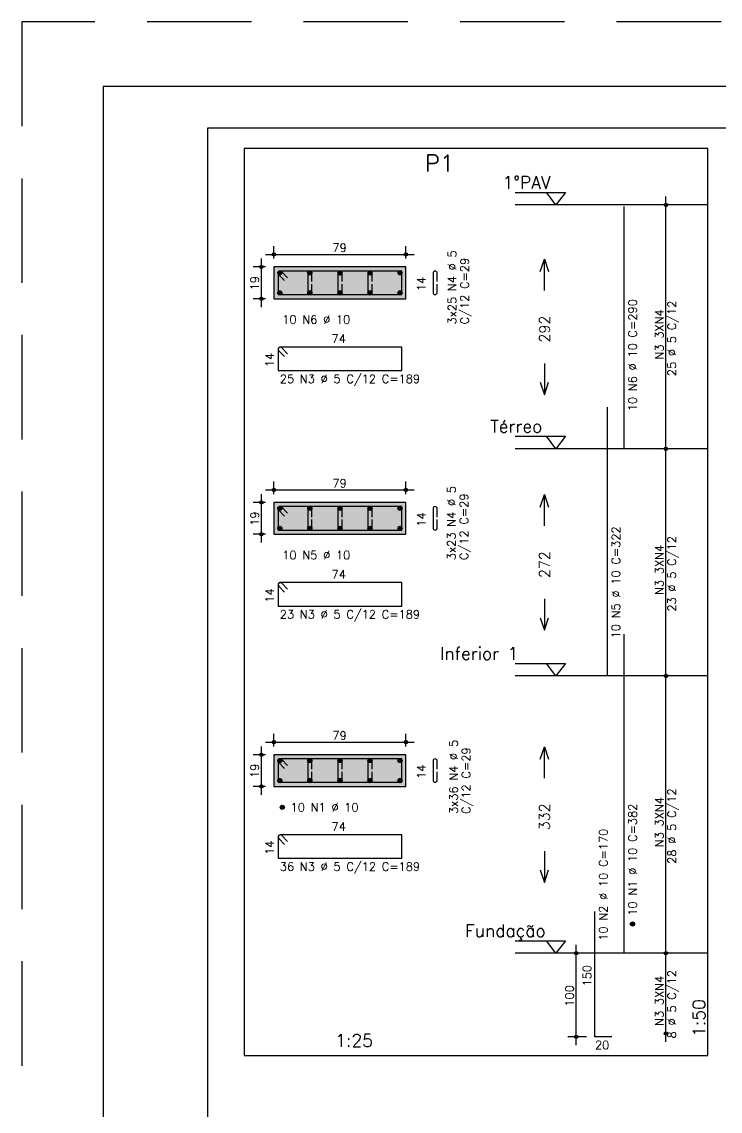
# Model space of a CAD drawing. Extents: x -1.9 to 86, y -1.2 to 61.3.
# Drawn here: x -1.95 to 14.78, y 35.22 to 61.31 of the extents above; entities that cross this region are included whole.
import ezdxf

# ---------------------------------------------------------------- set-up
doc = ezdxf.new("R2010")
doc.units = 0
doc.header["$MEASUREMENT"] = 0
doc.linetypes.add('ESTILO_TQS_0001', pattern=[0.45, 0.3, -0.15])
doc.linetypes.add('HIDDEN', pattern=[0.375, 0.25, -0.125])
doc.layers.get('0').update_dxf_attribs({"linetype": 'CONTINUOUS'})
doc.layers.get('Defpoints').update_dxf_attribs({"linetype": 'CONTINUOUS'})
for name, color, linetype in [('ARQ_FOLHA', 7, 'CONTINUOUS'), ('PENA_01', 1, 'CONTINUOUS'), ('PENA_02', 2, 'CONTINUOUS'), ('PENA_03', 3, 'CONTINUOUS'), ('PENA_04', 4, 'CONTINUOUS'), ('PENA_05', 5, 'CONTINUOUS'), ('PENA_06', 6, 'CONTINUOUS'), ('PENA_10', 253, 'CONTINUOUS')]:
    doc.layers.add(name, color=color, linetype=linetype)
doc.styles.get("Standard").update_dxf_attribs({"font": 'ROMANS.SHX'})

# ---------------------------------------------------------------- blocks, each defined once
blk = doc.blocks.new('FOLHA A1 - 841 X 594')
at = {"layer": 'ARQ_FOLHA', "color": 1}
for points in [[(-841, 0), (0, 0), (0, 594), (-841, 594)], [(-816, 10), (-10, 10), (-10, 584), (-816, 584)]]:
    blk.add_lwpolyline(points, close=True, dxfattribs=at)
at = {"layer": 'Defpoints', "color": 8, "linetype": 'HIDDEN', "ltscale": 100}
blk.add_lwpolyline([(-860.5, 609.5), (-860.5, -15.5), (19.5, -15.5), (19.5, 609.5)], close=True, dxfattribs=at)
blk = doc.blocks.new('*U23')
blk.add_blockref('FOLHA A1 - 841 X 594', (0, 0))

msp = doc.modelspace()

# ---------------------------------------------------------------- linework, layer by layer
at = {"layer": 'PENA_01', "linetype": 'Continuous'}
for p, q in [((13.481, 50.879), (13.481, 57.119)), ((4.091, 55.634), (4.091, 55.934)), ((7.251, 55.634), (7.251, 55.934)), ((3.791, 54.474), (3.791, 55.634)), ((3.891, 55.734), (7.451, 55.734)), ((3.891, 55.434), (3.591, 55.434)), ((3.891, 54.674), (3.591, 54.674)), ((13.481, 45.439), (13.481, 51.279)), ((3.891, 50.094), (7.451, 50.094)), ((4.091, 49.994), (4.091, 50.294)), ((7.251, 49.994), (7.251, 50.294)), ((3.791, 48.834), (3.791, 49.994)), ((3.891, 49.794), (3.591, 49.794)), ((3.891, 49.034), (3.591, 49.034)), ((13.481, 38.799), (13.481, 45.839)), ((4.091, 43.954), (4.091, 44.254)), ((7.251, 43.954), (7.251, 44.254)), ((3.791, 42.794), (3.791, 43.954)), ((3.891, 44.054), (7.451, 44.054)), ((3.891, 43.754), (3.591, 43.754)), ((3.891, 42.994), (3.591, 42.994)), ((11.331, 36.799), (11.331, 39.199)), ((13.481, 36.879), (13.481, 39.199)), ((11.581, 38.999), (11.131, 38.999)), ((11.581, 36.999), (11.131, 36.999))]:
    msp.add_line(p, q, dxfattribs=at)
at = {"layer": 'PENA_01', "linetype": 'ESTILO_TQS_0001'}
for points in [[(4.091, 54.674), (7.251, 54.674), (7.251, 55.434), (4.091, 55.434), (4.091, 54.674)], [(4.091, 49.034), (7.251, 49.034), (7.251, 49.794), (4.091, 49.794), (4.091, 49.034)], [(4.091, 42.994), (7.251, 42.994), (7.251, 43.754), (4.091, 43.754), (4.091, 42.994)]]:
    msp.add_lwpolyline(points, dxfattribs=at)
at = {"layer": 'PENA_02', "linetype": 'Continuous'}
for points in [[(10.471, 55.324), (10.571, 55.624), (10.671, 55.324)], [(10.571, 54.874), (10.571, 55.624)], [(10.571, 53.124), (10.571, 52.374)], [(10.471, 52.674), (10.571, 52.374), (10.671, 52.674)], [(10.471, 49.684), (10.571, 49.984), (10.671, 49.684)], [(10.571, 49.234), (10.571, 49.984)], [(10.571, 47.484), (10.571, 46.734)], [(10.471, 47.034), (10.571, 46.734), (10.671, 47.034)], [(10.471, 43.644), (10.571, 43.944), (10.671, 43.644)], [(10.571, 43.194), (10.571, 43.944)], [(10.571, 41.444), (10.571, 40.694)], [(10.471, 40.994), (10.571, 40.694), (10.671, 40.994)]]:
    msp.add_lwpolyline(points, dxfattribs=at)
for centre, radius in [((13.481, 56.919), 0.0416), ((13.481, 56.919), 0.0208), ((4.091, 55.734), 0.04), ((4.091, 55.734), 0.02), ((7.251, 55.734), 0.04), ((7.251, 55.734), 0.02), ((3.791, 55.434), 0.04), ((3.791, 55.434), 0.02), ((3.791, 54.674), 0.04), ((3.791, 54.674), 0.02), ((13.481, 51.079), 0.0416), ((13.481, 51.079), 0.0416), ((13.481, 51.079), 0.0208), ((13.481, 51.079), 0.0208), ((4.091, 50.094), 0.04), ((4.091, 50.094), 0.02), ((7.251, 50.094), 0.04), ((7.251, 50.094), 0.02), ((3.791, 49.794), 0.04), ((3.791, 49.794), 0.02), ((3.791, 49.034), 0.04), ((3.791, 49.034), 0.02), ((13.481, 45.639), 0.0416), ((13.481, 45.639), 0.0416), ((13.481, 45.639), 0.0208), ((13.481, 45.639), 0.0208), ((4.091, 44.054), 0.04), ((7.251, 44.054), 0.04), ((4.091, 44.054), 0.02), ((7.251, 44.054), 0.02), ((3.791, 43.754), 0.04), ((3.791, 43.754), 0.02), ((3.791, 42.994), 0.04), ((3.791, 42.994), 0.02), ((11.331, 38.999), 0.04), ((11.331, 38.999), 0.02), ((13.481, 38.999), 0.0416), ((13.481, 38.999), 0.0416), ((13.481, 38.999), 0.0208), ((13.481, 38.999), 0.0208), ((13.481, 37.079), 0.0416), ((13.481, 37.079), 0.0208), ((11.331, 36.999), 0.04), ((11.331, 36.999), 0.02)]:
    msp.add_circle(centre, radius, dxfattribs=at)
at = {"layer": 'PENA_03', "linetype": 'Continuous'}
for p, q in [((13.481, 56.919), (13.481, 56.919)), ((4.091, 55.434), (4.091, 55.434)), ((4.091, 55.434), (4.091, 55.434)), ((4.182, 55.286), (4.238, 55.343)), ((4.182, 55.301), (4.224, 55.343)), ((4.184, 55.275), (4.249, 55.34)), ((4.189, 55.266), (4.259, 55.335)), ((4.196, 55.258), (4.266, 55.329)), ((4.203, 55.252), (4.273, 55.321)), ((4.213, 55.247), (4.278, 55.312)), ((4.902, 55.286), (4.958, 55.343)), ((4.902, 55.301), (4.944, 55.343)), ((4.904, 55.275), (4.969, 55.34)), ((4.909, 55.266), (4.979, 55.335)), ((4.916, 55.258), (4.986, 55.329)), ((4.923, 55.252), (4.993, 55.321)), ((4.933, 55.247), (4.998, 55.312)), ((5.622, 55.286), (5.678, 55.343)), ((5.622, 55.301), (5.664, 55.343)), ((5.624, 55.275), (5.689, 55.34)), ((5.629, 55.266), (5.699, 55.335)), ((5.636, 55.258), (5.706, 55.329)), ((5.643, 55.252), (5.713, 55.321)), ((5.653, 55.247), (5.718, 55.312)), ((6.342, 55.286), (6.398, 55.343)), ((6.342, 55.301), (6.384, 55.343)), ((6.344, 55.275), (6.409, 55.34)), ((6.349, 55.266), (6.419, 55.335)), ((6.356, 55.258), (6.426, 55.329)), ((6.363, 55.252), (6.433, 55.321)), ((6.373, 55.247), (6.438, 55.312)), ((7.062, 55.286), (7.118, 55.343)), ((7.062, 55.301), (7.104, 55.343)), ((7.064, 55.275), (7.129, 55.34)), ((7.069, 55.266), (7.139, 55.335)), ((7.076, 55.258), (7.146, 55.329)), ((7.083, 55.252), (7.153, 55.321)), ((7.093, 55.247), (7.158, 55.312)), ((7.251, 55.434), (7.251, 55.434)), ((4.224, 55.244), (4.281, 55.301)), ((4.238, 55.244), (4.281, 55.286)), ((4.944, 55.244), (5.001, 55.301)), ((4.958, 55.244), (5.001, 55.286)), ((5.664, 55.244), (5.721, 55.301)), ((5.678, 55.244), (5.721, 55.286)), ((6.384, 55.244), (6.441, 55.301)), ((6.398, 55.244), (6.441, 55.286)), ((7.104, 55.244), (7.161, 55.301)), ((7.118, 55.244), (7.161, 55.286)), ((4.182, 54.806), (4.238, 54.863)), ((4.182, 54.821), (4.224, 54.863)), ((4.184, 54.795), (4.249, 54.86)), ((4.189, 54.786), (4.259, 54.855)), ((4.196, 54.778), (4.266, 54.849)), ((4.203, 54.772), (4.273, 54.841)), ((4.213, 54.767), (4.278, 54.832)), ((4.224, 54.764), (4.281, 54.821)), ((4.238, 54.764), (4.281, 54.806)), ((4.902, 54.806), (4.958, 54.863)), ((4.902, 54.821), (4.944, 54.863)), ((4.904, 54.795), (4.969, 54.86)), ((4.909, 54.786), (4.979, 54.855)), ((4.916, 54.778), (4.986, 54.849)), ((4.923, 54.772), (4.993, 54.841)), ((4.933, 54.767), (4.998, 54.832)), ((4.944, 54.764), (5.001, 54.821)), ((4.958, 54.764), (5.001, 54.806)), ((5.622, 54.806), (5.678, 54.863)), ((5.622, 54.821), (5.664, 54.863)), ((5.624, 54.795), (5.689, 54.86)), ((5.629, 54.786), (5.699, 54.855)), ((5.636, 54.778), (5.706, 54.849)), ((5.643, 54.772), (5.713, 54.841)), ((5.653, 54.767), (5.718, 54.832)), ((5.664, 54.764), (5.721, 54.821)), ((5.678, 54.764), (5.721, 54.806)), ((6.342, 54.806), (6.398, 54.863)), ((6.342, 54.821), (6.384, 54.863)), ((6.344, 54.795), (6.409, 54.86)), ((6.349, 54.786), (6.419, 54.855)), ((6.356, 54.778), (6.426, 54.849)), ((6.363, 54.772), (6.433, 54.841)), ((6.373, 54.767), (6.438, 54.832)), ((6.384, 54.764), (6.441, 54.821)), ((6.398, 54.764), (6.441, 54.806)), ((7.062, 54.806), (7.118, 54.863)), ((7.062, 54.821), (7.104, 54.863)), ((7.064, 54.795), (7.129, 54.86)), ((7.069, 54.786), (7.139, 54.855)), ((7.076, 54.778), (7.146, 54.849)), ((7.083, 54.772), (7.153, 54.841)), ((7.093, 54.767), (7.158, 54.832)), ((7.104, 54.764), (7.161, 54.821)), ((7.118, 54.764), (7.161, 54.806)), ((4.091, 54.674), (4.091, 54.674)), ((13.481, 51.079), (13.481, 51.079)), ((13.481, 51.079), (13.481, 51.079)), ((4.091, 49.794), (4.091, 49.794)), ((4.091, 49.794), (4.091, 49.794)), ((7.251, 49.794), (7.251, 49.794)), ((4.091, 49.034), (4.091, 49.034)), ((13.481, 45.639), (13.481, 45.639)), ((13.481, 45.639), (13.481, 45.639)), ((4.091, 43.754), (4.091, 43.754)), ((4.091, 43.754), (4.091, 43.754)), ((7.251, 43.754), (7.251, 43.754)), ((4.091, 42.994), (4.091, 42.994)), ((11.781, 38.999), (11.781, 38.999)), ((13.481, 38.999), (13.481, 38.999)), ((13.481, 38.999), (13.481, 38.999)), ((13.481, 37.079), (13.481, 37.079)), ((11.781, 36.999), (11.781, 36.999))]:
    msp.add_line(p, q, dxfattribs=at)
for points in [[(3.381, 36.549), (14.481, 36.549), (14.481, 58.269), (3.381, 58.269), (3.381, 36.549)], [(9.871, 57.219), (11.071, 57.219), (10.846, 56.919), (10.621, 57.219)], [(14.481, 56.919), (9.871, 56.919)], [(4.091, 54.674), (7.251, 54.674), (7.251, 55.434), (4.091, 55.434), (4.091, 54.674)], [(9.871, 51.379), (11.071, 51.379), (10.846, 51.079), (10.621, 51.379)], [(14.481, 51.079), (9.871, 51.079)], [(4.091, 49.034), (7.251, 49.034), (7.251, 49.794), (4.091, 49.794), (4.091, 49.034)], [(9.871, 45.939), (11.071, 45.939), (10.846, 45.639), (10.621, 45.939)], [(14.481, 45.639), (9.871, 45.639)], [(4.091, 42.994), (7.251, 42.994), (7.251, 43.754), (4.091, 43.754), (4.091, 42.994)], [(9.871, 39.299), (11.071, 39.299), (10.846, 38.999), (10.621, 39.299)], [(14.481, 38.999), (9.871, 38.999)]]:
    msp.add_lwpolyline(points, dxfattribs=at)
for centre in [(4.231, 55.294), (4.951, 55.294), (5.671, 55.294), (6.391, 55.294), (7.111, 55.294), (4.231, 54.814), (4.951, 54.814), (5.671, 54.814), (6.391, 54.814), (7.111, 54.814), (4.231, 49.654), (4.951, 49.654), (5.671, 49.654), (6.391, 49.654), (7.111, 49.654), (4.231, 49.174), (4.951, 49.174), (5.671, 49.174), (6.391, 49.174), (7.111, 49.174), (4.231, 43.614), (4.951, 43.614), (5.671, 43.614), (6.391, 43.614), (7.111, 43.614), (4.231, 43.134), (4.951, 43.134), (5.671, 43.134), (6.391, 43.134), (7.111, 43.134), (4.291, 42.494), (12.681, 39.699)]:
    msp.add_circle(centre, 0.05, dxfattribs=at)
for points in [[(4.281, 55.294), (4.206, 55.337), (4.184, 55.311)], [(4.281, 55.294), (4.184, 55.311), (4.184, 55.276)], [(4.281, 55.294), (4.24, 55.343), (4.206, 55.337)], [(4.281, 55.294), (4.269, 55.326), (4.24, 55.343)], [(5.001, 55.294), (4.926, 55.337), (4.904, 55.311)], [(5.001, 55.294), (4.904, 55.311), (4.904, 55.276)], [(5.001, 55.294), (4.96, 55.343), (4.926, 55.337)], [(5.001, 55.294), (4.989, 55.326), (4.96, 55.343)], [(5.721, 55.294), (5.646, 55.337), (5.624, 55.311)], [(5.721, 55.294), (5.624, 55.311), (5.624, 55.276)], [(5.721, 55.294), (5.68, 55.343), (5.646, 55.337)], [(5.721, 55.294), (5.709, 55.326), (5.68, 55.343)], [(6.441, 55.294), (6.366, 55.337), (6.344, 55.311)], [(6.441, 55.294), (6.344, 55.311), (6.344, 55.276)], [(6.441, 55.294), (6.4, 55.343), (6.366, 55.337)], [(6.441, 55.294), (6.429, 55.326), (6.4, 55.343)], [(7.161, 55.294), (7.086, 55.337), (7.064, 55.311)], [(7.161, 55.294), (7.064, 55.311), (7.064, 55.276)], [(7.161, 55.294), (7.12, 55.343), (7.086, 55.337)], [(7.161, 55.294), (7.149, 55.326), (7.12, 55.343)], [(4.281, 55.294), (4.184, 55.276), (4.206, 55.25)], [(4.281, 55.294), (4.206, 55.25), (4.24, 55.244)], [(4.281, 55.294), (4.24, 55.244), (4.269, 55.261)], [(4.281, 55.294), (4.269, 55.261), (4.281, 55.294)], [(5.001, 55.294), (4.904, 55.276), (4.926, 55.25)], [(5.001, 55.294), (4.926, 55.25), (4.96, 55.244)], [(5.001, 55.294), (4.96, 55.244), (4.989, 55.261)], [(5.001, 55.294), (4.989, 55.261), (5.001, 55.294)], [(5.721, 55.294), (5.624, 55.276), (5.646, 55.25)], [(5.721, 55.294), (5.646, 55.25), (5.68, 55.244)], [(5.721, 55.294), (5.68, 55.244), (5.709, 55.261)], [(5.721, 55.294), (5.709, 55.261), (5.721, 55.294)], [(6.441, 55.294), (6.344, 55.276), (6.366, 55.25)], [(6.441, 55.294), (6.366, 55.25), (6.4, 55.244)], [(6.441, 55.294), (6.4, 55.244), (6.429, 55.261)], [(6.441, 55.294), (6.429, 55.261), (6.441, 55.294)], [(7.161, 55.294), (7.064, 55.276), (7.086, 55.25)], [(7.161, 55.294), (7.086, 55.25), (7.12, 55.244)], [(7.161, 55.294), (7.12, 55.244), (7.149, 55.261)], [(7.161, 55.294), (7.149, 55.261), (7.161, 55.294)], [(4.281, 54.814), (4.206, 54.857), (4.184, 54.831)], [(4.281, 54.814), (4.184, 54.831), (4.184, 54.796)], [(4.281, 54.814), (4.184, 54.796), (4.206, 54.77)], [(4.281, 54.814), (4.24, 54.863), (4.206, 54.857)], [(4.281, 54.814), (4.206, 54.77), (4.24, 54.764)], [(4.281, 54.814), (4.269, 54.846), (4.24, 54.863)], [(4.281, 54.814), (4.24, 54.764), (4.269, 54.781)], [(4.281, 54.814), (4.269, 54.781), (4.281, 54.814)], [(5.001, 54.814), (4.926, 54.857), (4.904, 54.831)], [(5.001, 54.814), (4.904, 54.831), (4.904, 54.796)], [(5.001, 54.814), (4.904, 54.796), (4.926, 54.77)], [(5.001, 54.814), (4.96, 54.863), (4.926, 54.857)], [(5.001, 54.814), (4.926, 54.77), (4.96, 54.764)], [(5.001, 54.814), (4.989, 54.846), (4.96, 54.863)], [(5.001, 54.814), (4.96, 54.764), (4.989, 54.781)], [(5.001, 54.814), (4.989, 54.781), (5.001, 54.814)], [(5.721, 54.814), (5.646, 54.857), (5.624, 54.831)], [(5.721, 54.814), (5.624, 54.831), (5.624, 54.796)], [(5.721, 54.814), (5.624, 54.796), (5.646, 54.77)], [(5.721, 54.814), (5.68, 54.863), (5.646, 54.857)], [(5.721, 54.814), (5.646, 54.77), (5.68, 54.764)], [(5.721, 54.814), (5.709, 54.846), (5.68, 54.863)], [(5.721, 54.814), (5.68, 54.764), (5.709, 54.781)], [(5.721, 54.814), (5.709, 54.781), (5.721, 54.814)], [(6.441, 54.814), (6.366, 54.857), (6.344, 54.831)], [(6.441, 54.814), (6.344, 54.831), (6.344, 54.796)], [(6.441, 54.814), (6.344, 54.796), (6.366, 54.77)], [(6.441, 54.814), (6.4, 54.863), (6.366, 54.857)], [(6.441, 54.814), (6.366, 54.77), (6.4, 54.764)], [(6.441, 54.814), (6.429, 54.846), (6.4, 54.863)], [(6.441, 54.814), (6.4, 54.764), (6.429, 54.781)], [(6.441, 54.814), (6.429, 54.781), (6.441, 54.814)], [(7.161, 54.814), (7.086, 54.857), (7.064, 54.831)], [(7.161, 54.814), (7.064, 54.831), (7.064, 54.796)], [(7.161, 54.814), (7.064, 54.796), (7.086, 54.77)], [(7.161, 54.814), (7.12, 54.863), (7.086, 54.857)], [(7.161, 54.814), (7.086, 54.77), (7.12, 54.764)], [(7.161, 54.814), (7.149, 54.846), (7.12, 54.863)], [(7.161, 54.814), (7.12, 54.764), (7.149, 54.781)], [(7.161, 54.814), (7.149, 54.781), (7.161, 54.814)], [(4.281, 49.654), (4.206, 49.697), (4.184, 49.671)], [(4.281, 49.654), (4.184, 49.671), (4.184, 49.636)], [(4.281, 49.654), (4.184, 49.636), (4.206, 49.61)], [(4.281, 49.654), (4.24, 49.703), (4.206, 49.697)], [(4.281, 49.654), (4.206, 49.61), (4.24, 49.604)], [(4.281, 49.654), (4.269, 49.686), (4.24, 49.703)], [(4.281, 49.654), (4.24, 49.604), (4.269, 49.621)], [(4.281, 49.654), (4.269, 49.621), (4.281, 49.654)], [(5.001, 49.654), (4.926, 49.697), (4.904, 49.671)], [(5.001, 49.654), (4.904, 49.671), (4.904, 49.636)], [(5.001, 49.654), (4.904, 49.636), (4.926, 49.61)], [(5.001, 49.654), (4.96, 49.703), (4.926, 49.697)], [(5.001, 49.654), (4.926, 49.61), (4.96, 49.604)], [(5.001, 49.654), (4.989, 49.686), (4.96, 49.703)], [(5.001, 49.654), (4.96, 49.604), (4.989, 49.621)], [(5.001, 49.654), (4.989, 49.621), (5.001, 49.654)], [(5.721, 49.654), (5.646, 49.697), (5.624, 49.671)], [(5.721, 49.654), (5.624, 49.671), (5.624, 49.636)], [(5.721, 49.654), (5.624, 49.636), (5.646, 49.61)], [(5.721, 49.654), (5.68, 49.703), (5.646, 49.697)], [(5.721, 49.654), (5.646, 49.61), (5.68, 49.604)], [(5.721, 49.654), (5.709, 49.686), (5.68, 49.703)], [(5.721, 49.654), (5.68, 49.604), (5.709, 49.621)], [(5.721, 49.654), (5.709, 49.621), (5.721, 49.654)], [(6.441, 49.654), (6.366, 49.697), (6.344, 49.671)], [(6.441, 49.654), (6.344, 49.671), (6.344, 49.636)], [(6.441, 49.654), (6.344, 49.636), (6.366, 49.61)], [(6.441, 49.654), (6.4, 49.703), (6.366, 49.697)], [(6.441, 49.654), (6.366, 49.61), (6.4, 49.604)], [(6.441, 49.654), (6.429, 49.686), (6.4, 49.703)], [(6.441, 49.654), (6.4, 49.604), (6.429, 49.621)], [(6.441, 49.654), (6.429, 49.621), (6.441, 49.654)], [(7.161, 49.654), (7.086, 49.697), (7.064, 49.671)], [(7.161, 49.654), (7.064, 49.671), (7.064, 49.636)], [(7.161, 49.654), (7.064, 49.636), (7.086, 49.61)], [(7.161, 49.654), (7.12, 49.703), (7.086, 49.697)], [(7.161, 49.654), (7.086, 49.61), (7.12, 49.604)], [(7.161, 49.654), (7.149, 49.686), (7.12, 49.703)], [(7.161, 49.654), (7.12, 49.604), (7.149, 49.621)], [(7.161, 49.654), (7.149, 49.621), (7.161, 49.654)], [(4.281, 49.174), (4.206, 49.217), (4.184, 49.191)], [(4.281, 49.174), (4.184, 49.191), (4.184, 49.156)], [(4.281, 49.174), (4.184, 49.156), (4.206, 49.13)], [(4.281, 49.174), (4.24, 49.223), (4.206, 49.217)], [(4.281, 49.174), (4.206, 49.13), (4.24, 49.124)], [(4.281, 49.174), (4.269, 49.206), (4.24, 49.223)], [(4.281, 49.174), (4.24, 49.124), (4.269, 49.141)], [(4.281, 49.174), (4.269, 49.141), (4.281, 49.174)], [(5.001, 49.174), (4.926, 49.217), (4.904, 49.191)], [(5.001, 49.174), (4.904, 49.191), (4.904, 49.156)], [(5.001, 49.174), (4.904, 49.156), (4.926, 49.13)], [(5.001, 49.174), (4.96, 49.223), (4.926, 49.217)], [(5.001, 49.174), (4.926, 49.13), (4.96, 49.124)], [(5.001, 49.174), (4.989, 49.206), (4.96, 49.223)], [(5.001, 49.174), (4.96, 49.124), (4.989, 49.141)], [(5.001, 49.174), (4.989, 49.141), (5.001, 49.174)], [(5.721, 49.174), (5.646, 49.217), (5.624, 49.191)], [(5.721, 49.174), (5.624, 49.191), (5.624, 49.156)], [(5.721, 49.174), (5.624, 49.156), (5.646, 49.13)], [(5.721, 49.174), (5.68, 49.223), (5.646, 49.217)], [(5.721, 49.174), (5.646, 49.13), (5.68, 49.124)], [(5.721, 49.174), (5.709, 49.206), (5.68, 49.223)], [(5.721, 49.174), (5.68, 49.124), (5.709, 49.141)], [(5.721, 49.174), (5.709, 49.141), (5.721, 49.174)], [(6.441, 49.174), (6.366, 49.217), (6.344, 49.191)], [(6.441, 49.174), (6.344, 49.191), (6.344, 49.156)], [(6.441, 49.174), (6.344, 49.156), (6.366, 49.13)], [(6.441, 49.174), (6.4, 49.223), (6.366, 49.217)], [(6.441, 49.174), (6.366, 49.13), (6.4, 49.124)], [(6.441, 49.174), (6.429, 49.206), (6.4, 49.223)], [(6.441, 49.174), (6.4, 49.124), (6.429, 49.141)], [(6.441, 49.174), (6.429, 49.141), (6.441, 49.174)], [(7.161, 49.174), (7.086, 49.217), (7.064, 49.191)], [(7.161, 49.174), (7.064, 49.191), (7.064, 49.156)], [(7.161, 49.174), (7.064, 49.156), (7.086, 49.13)], [(7.161, 49.174), (7.12, 49.223), (7.086, 49.217)], [(7.161, 49.174), (7.086, 49.13), (7.12, 49.124)], [(7.161, 49.174), (7.149, 49.206), (7.12, 49.223)], [(7.161, 49.174), (7.12, 49.124), (7.149, 49.141)], [(7.161, 49.174), (7.149, 49.141), (7.161, 49.174)], [(4.281, 43.614), (4.206, 43.657), (4.184, 43.631)], [(4.281, 43.614), (4.184, 43.631), (4.184, 43.596)], [(4.281, 43.614), (4.184, 43.596), (4.206, 43.57)], [(4.281, 43.614), (4.24, 43.663), (4.206, 43.657)], [(4.281, 43.614), (4.206, 43.57), (4.24, 43.564)], [(4.281, 43.614), (4.269, 43.646), (4.24, 43.663)], [(4.281, 43.614), (4.24, 43.564), (4.269, 43.581)], [(4.281, 43.614), (4.269, 43.581), (4.281, 43.614)], [(5.001, 43.614), (4.926, 43.657), (4.904, 43.631)], [(5.001, 43.614), (4.904, 43.631), (4.904, 43.596)], [(5.001, 43.614), (4.904, 43.596), (4.926, 43.57)], [(5.001, 43.614), (4.96, 43.663), (4.926, 43.657)], [(5.001, 43.614), (4.926, 43.57), (4.96, 43.564)], [(5.001, 43.614), (4.989, 43.646), (4.96, 43.663)], [(5.001, 43.614), (4.96, 43.564), (4.989, 43.581)], [(5.001, 43.614), (4.989, 43.581), (5.001, 43.614)], [(5.721, 43.614), (5.646, 43.657), (5.624, 43.631)], [(5.721, 43.614), (5.624, 43.631), (5.624, 43.596)], [(5.721, 43.614), (5.624, 43.596), (5.646, 43.57)], [(5.721, 43.614), (5.68, 43.663), (5.646, 43.657)], [(5.721, 43.614), (5.646, 43.57), (5.68, 43.564)], [(5.721, 43.614), (5.709, 43.646), (5.68, 43.663)], [(5.721, 43.614), (5.68, 43.564), (5.709, 43.581)], [(5.721, 43.614), (5.709, 43.581), (5.721, 43.614)], [(6.441, 43.614), (6.366, 43.657), (6.344, 43.631)], [(6.441, 43.614), (6.344, 43.631), (6.344, 43.596)], [(6.441, 43.614), (6.344, 43.596), (6.366, 43.57)], [(6.441, 43.614), (6.4, 43.663), (6.366, 43.657)], [(6.441, 43.614), (6.366, 43.57), (6.4, 43.564)], [(6.441, 43.614), (6.429, 43.646), (6.4, 43.663)], [(6.441, 43.614), (6.4, 43.564), (6.429, 43.581)], [(6.441, 43.614), (6.429, 43.581), (6.441, 43.614)], [(7.161, 43.614), (7.086, 43.657), (7.064, 43.631)], [(7.161, 43.614), (7.064, 43.631), (7.064, 43.596)], [(7.161, 43.614), (7.064, 43.596), (7.086, 43.57)], [(7.161, 43.614), (7.12, 43.663), (7.086, 43.657)], [(7.161, 43.614), (7.086, 43.57), (7.12, 43.564)], [(7.161, 43.614), (7.149, 43.646), (7.12, 43.663)], [(7.161, 43.614), (7.12, 43.564), (7.149, 43.581)], [(7.161, 43.614), (7.149, 43.581), (7.161, 43.614)], [(4.281, 43.134), (4.206, 43.177), (4.184, 43.151)], [(4.281, 43.134), (4.184, 43.151), (4.184, 43.116)], [(4.281, 43.134), (4.184, 43.116), (4.206, 43.09)], [(4.281, 43.134), (4.24, 43.183), (4.206, 43.177)], [(4.281, 43.134), (4.206, 43.09), (4.24, 43.084)], [(4.281, 43.134), (4.269, 43.166), (4.24, 43.183)], [(4.281, 43.134), (4.24, 43.084), (4.269, 43.101)], [(4.281, 43.134), (4.269, 43.101), (4.281, 43.134)], [(5.001, 43.134), (4.926, 43.177), (4.904, 43.151)], [(5.001, 43.134), (4.904, 43.151), (4.904, 43.116)], [(5.001, 43.134), (4.904, 43.116), (4.926, 43.09)], [(5.001, 43.134), (4.96, 43.183), (4.926, 43.177)], [(5.001, 43.134), (4.926, 43.09), (4.96, 43.084)], [(5.001, 43.134), (4.989, 43.166), (4.96, 43.183)], [(5.001, 43.134), (4.96, 43.084), (4.989, 43.101)], [(5.001, 43.134), (4.989, 43.101), (5.001, 43.134)], [(5.721, 43.134), (5.646, 43.177), (5.624, 43.151)], [(5.721, 43.134), (5.624, 43.151), (5.624, 43.116)], [(5.721, 43.134), (5.624, 43.116), (5.646, 43.09)], [(5.721, 43.134), (5.68, 43.183), (5.646, 43.177)], [(5.721, 43.134), (5.646, 43.09), (5.68, 43.084)], [(5.721, 43.134), (5.709, 43.166), (5.68, 43.183)], [(5.721, 43.134), (5.68, 43.084), (5.709, 43.101)], [(5.721, 43.134), (5.709, 43.101), (5.721, 43.134)], [(6.441, 43.134), (6.366, 43.177), (6.344, 43.151)], [(6.441, 43.134), (6.344, 43.151), (6.344, 43.116)], [(6.441, 43.134), (6.344, 43.116), (6.366, 43.09)], [(6.441, 43.134), (6.4, 43.183), (6.366, 43.177)], [(6.441, 43.134), (6.366, 43.09), (6.4, 43.084)], [(6.441, 43.134), (6.429, 43.166), (6.4, 43.183)], [(6.441, 43.134), (6.4, 43.084), (6.429, 43.101)], [(6.441, 43.134), (6.429, 43.101), (6.441, 43.134)], [(7.161, 43.134), (7.086, 43.177), (7.064, 43.151)], [(7.161, 43.134), (7.064, 43.151), (7.064, 43.116)], [(7.161, 43.134), (7.064, 43.116), (7.086, 43.09)], [(7.161, 43.134), (7.12, 43.183), (7.086, 43.177)], [(7.161, 43.134), (7.086, 43.09), (7.12, 43.084)], [(7.161, 43.134), (7.149, 43.166), (7.12, 43.183)], [(7.161, 43.134), (7.12, 43.084), (7.149, 43.101)], [(7.161, 43.134), (7.149, 43.101), (7.161, 43.134)], [(4.341, 42.494), (4.266, 42.537), (4.244, 42.511)], [(4.341, 42.494), (4.3, 42.543), (4.266, 42.537)], [(4.341, 42.494), (4.329, 42.526), (4.3, 42.543)], [(4.341, 42.494), (4.244, 42.511), (4.244, 42.476)], [(4.341, 42.494), (4.244, 42.476), (4.266, 42.45)], [(4.341, 42.494), (4.266, 42.45), (4.3, 42.444)], [(4.341, 42.494), (4.3, 42.444), (4.329, 42.461)], [(4.341, 42.494), (4.329, 42.461), (4.341, 42.494)], [(12.731, 39.699), (12.656, 39.742), (12.634, 39.716)], [(12.731, 39.699), (12.634, 39.716), (12.634, 39.681)], [(12.731, 39.699), (12.634, 39.681), (12.656, 39.655)], [(12.731, 39.699), (12.69, 39.748), (12.656, 39.742)], [(12.731, 39.699), (12.656, 39.655), (12.69, 39.649)], [(12.731, 39.699), (12.719, 39.731), (12.69, 39.748)], [(12.731, 39.699), (12.69, 39.649), (12.719, 39.666)], [(12.731, 39.699), (12.719, 39.666), (12.731, 39.699)]]:
    msp.add_solid(points, dxfattribs=at)
at = {"layer": 'PENA_04', "linetype": 'Continuous'}
for p, q in [((7.151, 55.334), (4.241, 55.334)), ((4.418, 55.177), (4.276, 55.319)), ((7.151, 54.774), (7.151, 55.334)), ((4.191, 55.284), (4.191, 54.774)), ((4.206, 55.248), (4.347, 55.107)), ((4.901, 55.284), (4.901, 54.824)), ((5.001, 55.084), (5.001, 55.284)), ((5.621, 55.284), (5.621, 54.824)), ((5.721, 55.084), (5.721, 55.284)), ((6.341, 55.284), (6.341, 54.824)), ((6.441, 55.084), (6.441, 55.284)), ((5.001, 54.824), (5.001, 55.024)), ((5.721, 54.824), (5.721, 55.024)), ((6.441, 54.824), (6.441, 55.024)), ((4.191, 54.774), (7.151, 54.774)), ((4.191, 49.644), (4.191, 49.134)), ((4.206, 49.608), (4.347, 49.467)), ((7.151, 49.694), (4.241, 49.694)), ((4.418, 49.537), (4.276, 49.679)), ((4.901, 49.644), (4.901, 49.184)), ((5.001, 49.444), (5.001, 49.644)), ((5.621, 49.644), (5.621, 49.184)), ((5.721, 49.444), (5.721, 49.644)), ((6.341, 49.644), (6.341, 49.184)), ((6.441, 49.444), (6.441, 49.644)), ((7.151, 49.134), (7.151, 49.694)), ((5.001, 49.184), (5.001, 49.384)), ((5.721, 49.184), (5.721, 49.384)), ((6.441, 49.184), (6.441, 49.384)), ((4.191, 49.134), (7.151, 49.134)), ((4.191, 43.604), (4.191, 43.094)), ((7.151, 43.654), (4.241, 43.654)), ((4.418, 43.497), (4.276, 43.639)), ((4.901, 43.604), (4.901, 43.144)), ((5.001, 43.404), (5.001, 43.604)), ((5.621, 43.604), (5.621, 43.144)), ((5.721, 43.404), (5.721, 43.604)), ((6.341, 43.604), (6.341, 43.144)), ((6.441, 43.404), (6.441, 43.604)), ((7.151, 43.094), (7.151, 43.654)), ((4.206, 43.568), (4.347, 43.427)), ((5.001, 43.144), (5.001, 43.344)), ((5.721, 43.144), (5.721, 43.344)), ((6.441, 43.144), (6.441, 43.344)), ((4.191, 43.094), (7.151, 43.094))]:
    msp.add_line(p, q, dxfattribs=at)
for centre, start, end in [((4.241, 55.284), 45, 180), ((4.241, 55.284), 90, 225), ((4.951, 55.284), 0, 180), ((5.671, 55.284), 0, 180), ((6.391, 55.284), 0, 180), ((4.951, 54.824), 180, 0), ((5.671, 54.824), 180, 0), ((6.391, 54.824), 180, 0), ((4.241, 49.644), 45, 180), ((4.241, 49.644), 90, 225), ((4.951, 49.644), 0, 180), ((5.671, 49.644), 0, 180), ((6.391, 49.644), 0, 180), ((4.951, 49.184), 180, 0), ((5.671, 49.184), 180, 0), ((6.391, 49.184), 180, 0), ((4.241, 43.604), 45, 180), ((4.241, 43.604), 90, 225), ((4.951, 43.604), 0, 180), ((5.671, 43.604), 0, 180), ((6.391, 43.604), 0, 180), ((4.951, 43.144), 180, 0), ((5.671, 43.144), 180, 0), ((6.391, 43.144), 180, 0)]:
    msp.add_arc(centre, 0.05, start, end, dxfattribs=at)
at = {"layer": 'PENA_05', "linetype": 'Continuous'}
for p, q in [((12.481, 51.079), (12.481, 56.879)), ((7.901, 55.284), (7.901, 54.824)), ((8.001, 55.084), (8.001, 55.284)), ((8.001, 54.824), (8.001, 55.024)), ((7.151, 53.514), (4.241, 53.514)), ((4.418, 53.357), (4.276, 53.499)), ((7.151, 52.954), (7.151, 53.514)), ((4.191, 53.464), (4.191, 52.954)), ((4.206, 53.428), (4.347, 53.287)), ((4.191, 52.954), (7.151, 52.954)), ((12.081, 45.639), (12.081, 52.079)), ((7.901, 49.644), (7.901, 49.184)), ((8.001, 49.444), (8.001, 49.644)), ((8.001, 49.184), (8.001, 49.384)), ((4.191, 47.824), (4.191, 47.314)), ((4.206, 47.788), (4.347, 47.647)), ((7.151, 47.874), (4.241, 47.874)), ((4.418, 47.717), (4.276, 47.859)), ((7.151, 47.314), (7.151, 47.874)), ((4.191, 47.314), (7.151, 47.314)), ((12.481, 38.999), (12.481, 46.639)), ((7.901, 43.604), (7.901, 43.144)), ((8.001, 43.404), (8.001, 43.604)), ((8.001, 43.144), (8.001, 43.344)), ((4.191, 41.784), (4.191, 41.274)), ((4.206, 41.748), (4.347, 41.607)), ((7.151, 41.834), (4.241, 41.834)), ((4.418, 41.677), (4.276, 41.819)), ((7.151, 41.274), (7.151, 41.834)), ((4.191, 41.274), (7.151, 41.274)), ((11.781, 36.999), (11.781, 39.999)), ((12.181, 36.999), (11.781, 36.999))]:
    msp.add_line(p, q, dxfattribs=at)
for centre, start, end in [((7.951, 55.284), 0, 180), ((7.951, 54.824), 180, 0), ((4.241, 53.464), 45, 180), ((4.241, 53.464), 90, 225), ((7.951, 49.644), 0, 180), ((7.951, 49.184), 180, 0), ((4.241, 47.824), 45, 180), ((4.241, 47.824), 90, 225), ((7.951, 43.604), 0, 180), ((7.951, 43.144), 180, 0), ((4.241, 41.784), 45, 180), ((4.241, 41.784), 90, 225)]:
    msp.add_arc(centre, 0.05, start, end, dxfattribs=at)
at = {"layer": 'PENA_10', "linetype": 'Continuous'}
for points in [[(4.091, 54.674), (7.251, 54.674), (7.251, 55.434)], [(4.091, 54.674), (7.251, 55.434), (4.091, 55.434)], [(4.091, 54.674), (4.091, 55.434), (4.091, 54.674)], [(4.091, 49.034), (7.251, 49.034), (7.251, 49.794)], [(4.091, 49.034), (7.251, 49.794), (4.091, 49.794)], [(4.091, 49.034), (4.091, 49.794), (4.091, 49.034)], [(4.091, 42.994), (7.251, 42.994), (7.251, 43.754)], [(4.091, 42.994), (7.251, 43.754), (4.091, 43.754)], [(4.091, 42.994), (4.091, 43.754), (4.091, 42.994)]]:
    msp.add_solid(points, dxfattribs=at)

# ---------------------------------------------------------------- block references
at = {"xscale": 0.09999999999999938, "yscale": 0.09999999999999938, "zscale": 0.09999999999999938}
msp.add_blockref('*U23', (84.1, 0.356), dxfattribs=at)

# ---------------------------------------------------------------- texts
at = {"layer": 'PENA_02', "linetype": 'Continuous'}
for s, height, p in [('292', 0.25, (10.696, 53.624)), ('272', 0.25, (10.696, 47.984)), ('332', 0.25, (10.696, 41.944)), ('1:50', 0.3, (14.421, 36.999))]:
    msp.add_text(s, height=height, rotation=90, dxfattribs=at).set_placement(p)
msp.add_text('1:25', height=0.3, dxfattribs=at).set_placement((5.561, 36.759))
at = {"layer": 'PENA_03', "linetype": 'Continuous'}
for s, height, p in [('1%%dPAV', 0.3, (9.571, 57.309)), ('5', 0.01, (14.271, 56.919)), ('79', 0.2, (5.491, 55.794)), ('10 N6 %%c 10', 0.2, (4.291, 54.074)), ('74', 0.2, (5.471, 53.614)), ('25 N3 %%c 5 C/12 C=189', 0.2, (4.231, 52.654)), ('Térreo', 0.3, (9.271, 51.469)), ('4', 0.01, (14.271, 51.079)), ('79', 0.2, (5.491, 50.154)), ('10 N5 %%c 10', 0.2, (4.291, 48.434)), ('74', 0.2, (5.471, 47.974)), ('23 N3 %%c 5 C/12 C=189', 0.2, (4.231, 47.014)), ('Inferior 1', 0.3, (8.071, 46.029)), ('3', 0.01, (14.271, 45.639)), ('79', 0.2, (5.491, 44.114)), ('10 N1 %%c 10', 0.2, (4.491, 42.394)), ('74', 0.2, (5.471, 41.934)), ('36 N3 %%c 5 C/12 C=189', 0.2, (4.231, 40.974)), ('Fundação', 0.3, (8.671, 39.389)), ('1', 0.01, (14.271, 38.999)), ('20', 0.2, (11.781, 36.699))]:
    msp.add_text(s, height=height, dxfattribs=at).set_placement(p)
for s, p in [('3x25 N4 %%c 5', (8.459, 54.058)), ('C/12 C=29', (8.759, 54.058)), ('19', (3.731, 54.874)), ('14', (7.721, 54.854)), ('10 N6 %%c 10 C=290', (12.781, 51.979)), ('25 %%c 5 C/12', (13.721, 52.819)), ('N3 3XN4', (13.421, 53.219)), ('14', (4.091, 53.034)), ('3x23 N4 %%c 5', (8.443, 48.414)), ('C/12 C=29', (8.743, 48.414)), ('19', (3.731, 49.234)), ('14', (7.721, 49.214)), ('10 N5 %%c 10 C=322', (12.381, 46.539)), ('23 %%c 5 C/12', (13.721, 47.179)), ('N3 3XN4', (13.421, 47.579)), ('14', (4.091, 47.394)), ('3x36 N4 %%c 5', (8.493, 42.334)), ('C/12 C=29', (8.793, 42.334)), ('19', (3.731, 43.194)), ('14', (7.721, 43.174)), ('28 %%c 5 C/12', (13.721, 41.139)), ('10 N1 %%c 10 C=382', (12.781, 39.899)), ('N3 3XN4', (13.421, 41.539)), ('10 N2 %%c 10 C=170', (12.081, 39.299)), ('14', (4.091, 41.354)), ('150', (11.691, 38.204)), ('N3 3XN4', (13.421, 37.259)), ('8 %%c 5 C/12', (13.721, 36.959)), ('100', (11.271, 37.719))]:
    msp.add_text(s, height=0.2, rotation=90, dxfattribs=at).set_placement(p)
at = {"layer": 'PENA_06', "linetype": 'Continuous'}
msp.add_text('P1', height=0.4, dxfattribs=at).set_placement((7.706, 57.719))

doc.saveas('drawing.dxf')
